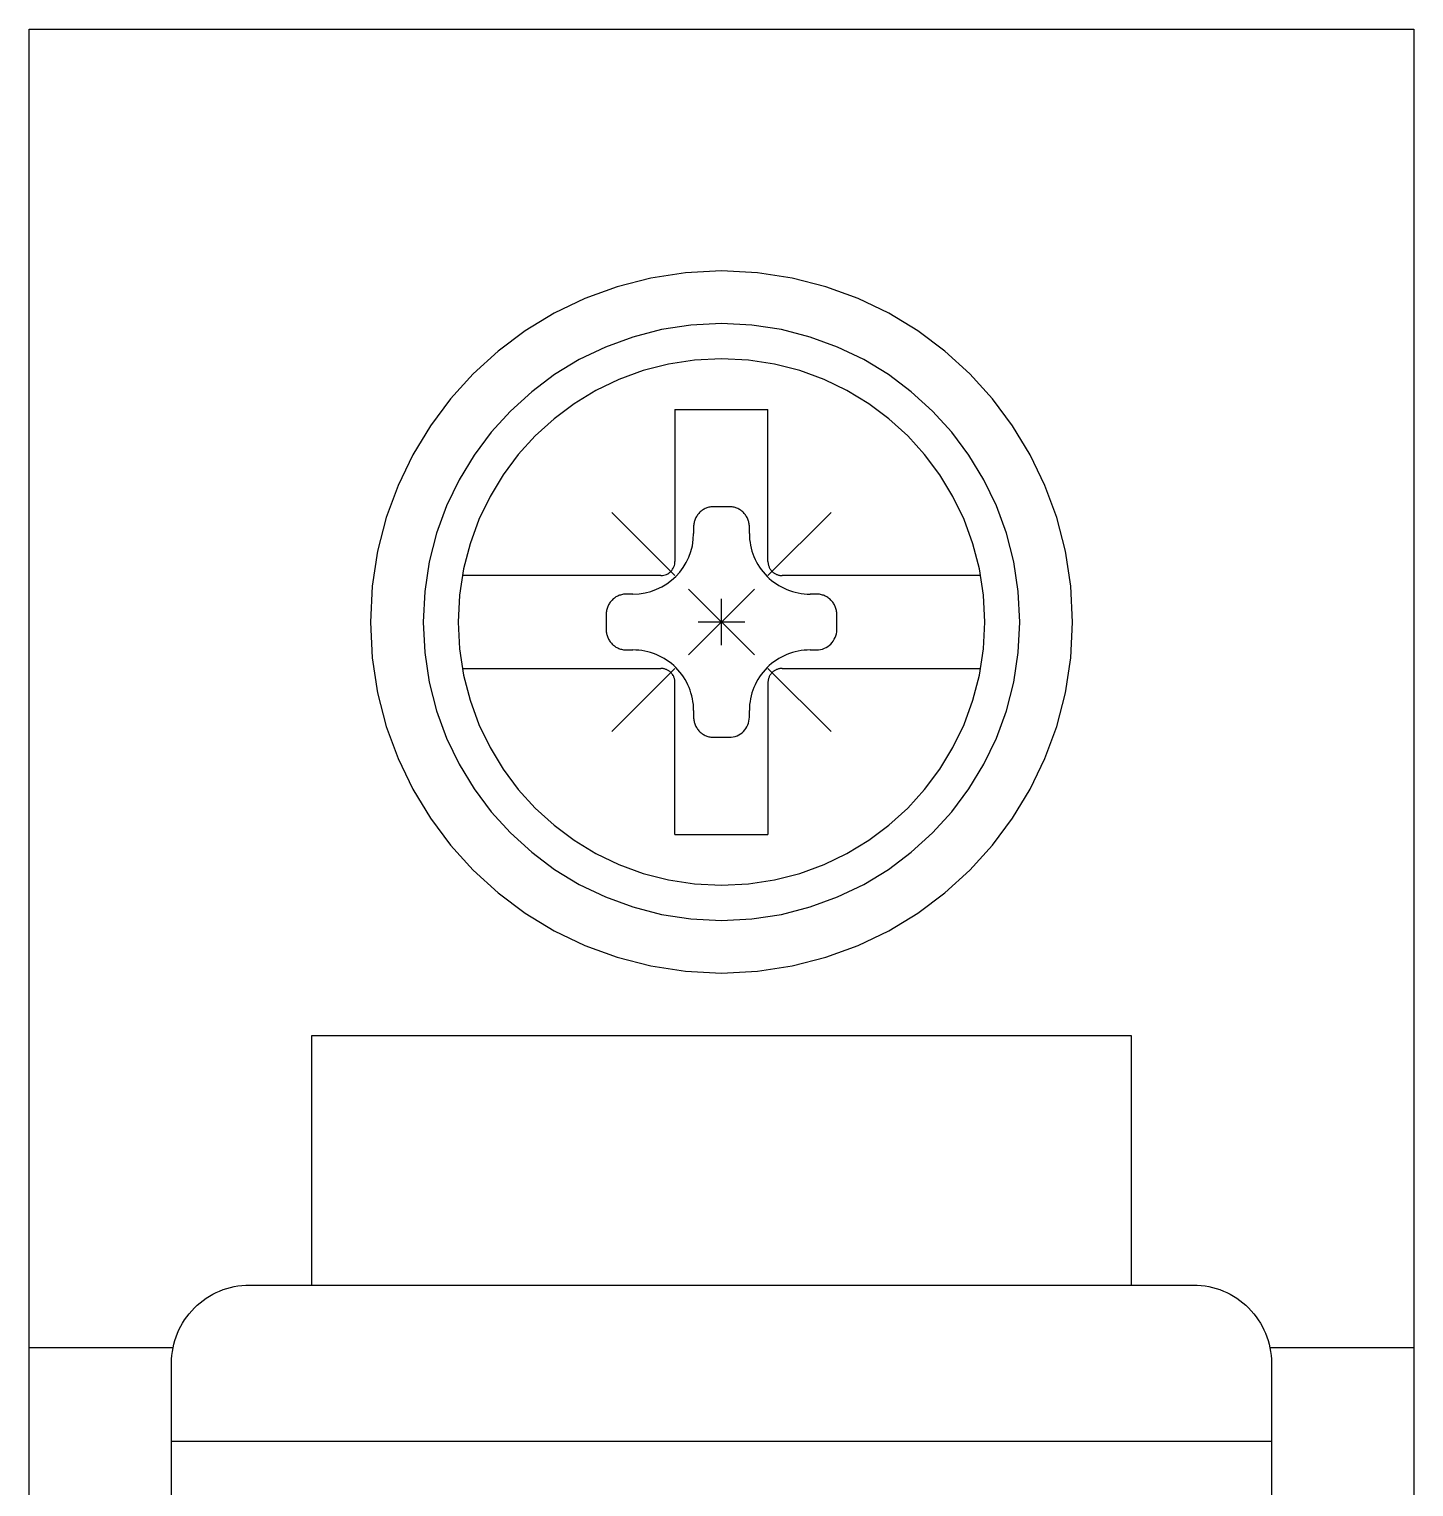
# Model space of a CAD drawing. Header units: millimetres. Extents: x 28713 to 59118, y -54378 to -19615.
# Drawn here: x 38125.63 to 38143.61, y -25249.3 to -25230.38 of the extents above; entities that cross this region are included whole.
import ezdxf

# ---------------------------------------------------------------- set-up
doc = ezdxf.new("R2010")
doc.units = ezdxf.units.MM
doc.header["$LTSCALE"] = 3

msp = doc.modelspace()

# ---------------------------------------------------------------- linework, layer by layer
for p, q in [((38125.635, -25309.862), (38125.635, -25230.381)), ((38125.635, -25230.381), (38143.607, -25230.381)), ((38143.607, -25230.381), (38143.607, -25309.862)), ((38133.702, -25233.612), (38133.265, -25233.724)), ((38134.155, -25233.543), (38133.702, -25233.612)), ((38134.621, -25233.519), (38134.155, -25233.543)), ((38135.086, -25233.543), (38134.621, -25233.519)), ((38134.621, -25233.519), (38134.621, -25233.519)), ((38135.539, -25233.612), (38135.086, -25233.543)), ((38135.975, -25233.724), (38135.539, -25233.612)), ((38133.265, -25233.724), (38132.847, -25233.877)), ((38136.394, -25233.877), (38135.975, -25233.724)), ((38132.847, -25233.877), (38132.449, -25234.069)), ((38136.792, -25234.069), (38136.394, -25233.877)), ((38132.449, -25234.069), (38132.073, -25234.297)), ((38134.621, -25234.203), (38134.224, -25234.223)), ((38135.016, -25234.223), (38134.621, -25234.203)), ((38134.621, -25234.203), (38134.621, -25234.203)), ((38137.168, -25234.297), (38136.792, -25234.069)), ((38132.073, -25234.297), (38131.722, -25234.56)), ((38133.469, -25234.377), (38133.113, -25234.507)), ((38133.84, -25234.281), (38133.469, -25234.377)), ((38134.224, -25234.223), (38133.84, -25234.281)), ((38135.401, -25234.281), (38135.016, -25234.223)), ((38135.772, -25234.377), (38135.401, -25234.281)), ((38136.128, -25234.507), (38135.772, -25234.377)), ((38137.519, -25234.56), (38137.168, -25234.297)), ((38131.722, -25234.56), (38131.399, -25234.854)), ((38133.113, -25234.507), (38132.774, -25234.67)), ((38136.466, -25234.67), (38136.128, -25234.507)), ((38137.842, -25234.854), (38137.519, -25234.56)), ((38132.774, -25234.67), (38132.455, -25234.864)), ((38133.932, -25234.728), (38133.604, -25234.812)), ((38134.271, -25234.676), (38133.932, -25234.728)), ((38134.621, -25234.658), (38134.271, -25234.676)), ((38134.97, -25234.676), (38134.621, -25234.658)), ((38134.621, -25234.658), (38134.621, -25234.658)), ((38135.309, -25234.728), (38134.97, -25234.676)), ((38135.637, -25234.812), (38135.309, -25234.728)), ((38136.786, -25234.864), (38136.466, -25234.67)), ((38131.399, -25234.854), (38131.105, -25235.177)), ((38132.455, -25234.864), (38132.157, -25235.087)), ((38133.29, -25234.927), (38132.991, -25235.071)), ((38133.604, -25234.812), (38133.29, -25234.927)), ((38135.951, -25234.927), (38135.637, -25234.812)), ((38136.249, -25235.071), (38135.951, -25234.927)), ((38137.084, -25235.087), (38136.786, -25234.864)), ((38138.136, -25235.177), (38137.842, -25234.854)), ((38132.157, -25235.087), (38131.882, -25235.337)), ((38132.991, -25235.071), (38132.71, -25235.242)), ((38136.531, -25235.242), (38136.249, -25235.071)), ((38137.359, -25235.337), (38137.084, -25235.087)), ((38131.105, -25235.177), (38130.842, -25235.528)), ((38131.882, -25235.337), (38131.632, -25235.612)), ((38132.71, -25235.242), (38132.447, -25235.439)), ((38134.017, -25235.318), (38134.017, -25237.29)), ((38134.017, -25235.318), (38135.224, -25235.318)), ((38135.224, -25237.29), (38135.224, -25235.318)), ((38136.794, -25235.439), (38136.531, -25235.242)), ((38137.609, -25235.612), (38137.359, -25235.337)), ((38138.399, -25235.528), (38138.136, -25235.177)), ((38130.842, -25235.528), (38130.614, -25235.904)), ((38132.447, -25235.439), (38132.204, -25235.659)), ((38137.037, -25235.659), (38136.794, -25235.439)), ((38138.627, -25235.904), (38138.399, -25235.528)), ((38131.632, -25235.612), (38131.409, -25235.91)), ((38132.204, -25235.659), (38131.983, -25235.902)), ((38137.257, -25235.902), (38137.037, -25235.659)), ((38137.832, -25235.91), (38137.609, -25235.612)), ((38130.614, -25235.904), (38130.422, -25236.302)), ((38131.409, -25235.91), (38131.215, -25236.229)), ((38131.983, -25235.902), (38131.787, -25236.165)), ((38137.454, -25236.165), (38137.257, -25235.902)), ((38138.026, -25236.229), (38137.832, -25235.91)), ((38138.819, -25236.302), (38138.627, -25235.904)), ((38131.215, -25236.229), (38131.052, -25236.568)), ((38131.787, -25236.165), (38131.616, -25236.447)), ((38137.625, -25236.447), (38137.454, -25236.165)), ((38138.189, -25236.568), (38138.026, -25236.229)), ((38130.422, -25236.302), (38130.269, -25236.72)), ((38131.616, -25236.447), (38131.472, -25236.745)), ((38137.769, -25236.745), (38137.625, -25236.447)), ((38138.972, -25236.721), (38138.819, -25236.302)), ((38131.052, -25236.568), (38130.922, -25236.924)), ((38133.198, -25236.653), (38134.017, -25237.472)), ((38134.326, -25236.665), (38134.318, -25236.675)), ((38134.335, -25236.656), (38134.326, -25236.665)), ((38134.345, -25236.647), (38134.335, -25236.656)), ((38134.335, -25236.656), (38134.335, -25236.656)), ((38134.355, -25236.638), (38134.345, -25236.647)), ((38134.365, -25236.63), (38134.355, -25236.638)), ((38134.375, -25236.623), (38134.365, -25236.63)), ((38134.386, -25236.616), (38134.375, -25236.623)), ((38134.397, -25236.61), (38134.386, -25236.616)), ((38134.409, -25236.604), (38134.397, -25236.61)), ((38134.421, -25236.599), (38134.409, -25236.604)), ((38134.432, -25236.594), (38134.421, -25236.599)), ((38134.445, -25236.59), (38134.432, -25236.594)), ((38134.457, -25236.587), (38134.445, -25236.59)), ((38134.47, -25236.584), (38134.457, -25236.587)), ((38134.482, -25236.582), (38134.47, -25236.584)), ((38134.495, -25236.58), (38134.482, -25236.582)), ((38134.508, -25236.579), (38134.495, -25236.58)), ((38134.521, -25236.579), (38134.508, -25236.579)), ((38134.72, -25236.579), (38134.521, -25236.579)), ((38134.521, -25236.579), (38134.521, -25236.579)), ((38134.733, -25236.579), (38134.72, -25236.579)), ((38134.746, -25236.58), (38134.733, -25236.579)), ((38134.759, -25236.582), (38134.746, -25236.58)), ((38134.772, -25236.584), (38134.759, -25236.582)), ((38134.784, -25236.587), (38134.772, -25236.584)), ((38134.796, -25236.59), (38134.784, -25236.587)), ((38134.808, -25236.594), (38134.796, -25236.59)), ((38134.821, -25236.599), (38134.808, -25236.594)), ((38134.832, -25236.604), (38134.821, -25236.599)), ((38134.844, -25236.61), (38134.832, -25236.604)), ((38134.855, -25236.616), (38134.844, -25236.61)), ((38134.866, -25236.623), (38134.855, -25236.616)), ((38134.876, -25236.63), (38134.866, -25236.623)), ((38134.886, -25236.638), (38134.876, -25236.63)), ((38134.896, -25236.647), (38134.886, -25236.638)), ((38134.906, -25236.656), (38134.896, -25236.647)), ((38134.915, -25236.665), (38134.906, -25236.656)), ((38134.906, -25236.656), (38134.906, -25236.656)), ((38134.923, -25236.675), (38134.915, -25236.665)), ((38135.224, -25237.472), (38136.043, -25236.653)), ((38138.319, -25236.924), (38138.189, -25236.568)), ((38130.269, -25236.72), (38130.157, -25237.157)), ((38131.472, -25236.745), (38131.357, -25237.059)), ((38134.26, -25236.816), (38134.259, -25236.828)), ((38134.259, -25236.828), (38134.259, -25236.842)), ((38134.259, -25236.842), (38134.259, -25236.926)), ((38134.261, -25236.803), (38134.26, -25236.816)), ((38134.264, -25236.79), (38134.261, -25236.803)), ((38134.266, -25236.777), (38134.264, -25236.79)), ((38134.27, -25236.765), (38134.266, -25236.777)), ((38134.274, -25236.753), (38134.27, -25236.765)), ((38134.278, -25236.741), (38134.274, -25236.753)), ((38134.284, -25236.729), (38134.278, -25236.741)), ((38134.289, -25236.718), (38134.284, -25236.729)), ((38134.296, -25236.707), (38134.289, -25236.718)), ((38134.303, -25236.696), (38134.296, -25236.707)), ((38134.31, -25236.685), (38134.303, -25236.696)), ((38134.318, -25236.675), (38134.31, -25236.685)), ((38134.931, -25236.685), (38134.923, -25236.675)), ((38134.938, -25236.696), (38134.931, -25236.685)), ((38134.945, -25236.707), (38134.938, -25236.696)), ((38134.952, -25236.718), (38134.945, -25236.707)), ((38134.957, -25236.729), (38134.952, -25236.718)), ((38134.963, -25236.741), (38134.957, -25236.729)), ((38134.967, -25236.753), (38134.963, -25236.741)), ((38134.971, -25236.765), (38134.967, -25236.753)), ((38134.974, -25236.777), (38134.971, -25236.765)), ((38134.977, -25236.79), (38134.974, -25236.777)), ((38134.98, -25236.803), (38134.977, -25236.79)), ((38134.981, -25236.816), (38134.98, -25236.803)), ((38134.982, -25236.828), (38134.981, -25236.816)), ((38134.983, -25236.842), (38134.982, -25236.828)), ((38134.983, -25236.926), (38134.983, -25236.842)), ((38134.983, -25236.842), (38134.983, -25236.842)), ((38137.884, -25237.059), (38137.769, -25236.745)), ((38139.084, -25237.157), (38138.972, -25236.721)), ((38130.922, -25236.924), (38130.826, -25237.295)), ((38134.242, -25237.085), (38134.254, -25237.006)), ((38134.254, -25237.006), (38134.259, -25236.926)), ((38134.983, -25236.926), (38134.983, -25236.926)), ((38134.983, -25236.926), (38134.984, -25236.965)), ((38134.984, -25236.965), (38134.986, -25237.004)), ((38134.986, -25237.004), (38134.991, -25237.042)), ((38134.991, -25237.042), (38134.998, -25237.08)), ((38138.415, -25237.295), (38138.319, -25236.924)), ((38130.157, -25237.157), (38130.088, -25237.61)), ((38131.357, -25237.059), (38131.273, -25237.387)), ((38134.163, -25237.301), (38134.197, -25237.233)), ((38134.197, -25237.233), (38134.223, -25237.16)), ((38134.223, -25237.16), (38134.242, -25237.085)), ((38134.998, -25237.08), (38135.006, -25237.118)), ((38135.006, -25237.118), (38135.016, -25237.155)), ((38135.016, -25237.155), (38135.028, -25237.191)), ((38135.028, -25237.191), (38135.042, -25237.227)), ((38135.042, -25237.227), (38135.058, -25237.262)), ((38137.968, -25237.387), (38137.884, -25237.059)), ((38139.153, -25237.61), (38139.084, -25237.157)), ((38130.826, -25237.295), (38130.768, -25237.68)), ((38131.273, -25237.387), (38131.221, -25237.726)), ((38133.937, -25237.441), (38133.951, -25237.43)), ((38133.951, -25237.43), (38133.964, -25237.419)), ((38133.964, -25237.419), (38133.975, -25237.405)), ((38133.975, -25237.405), (38133.986, -25237.391)), ((38133.986, -25237.391), (38133.995, -25237.376)), ((38133.995, -25237.376), (38134.003, -25237.361)), ((38134.003, -25237.361), (38134.009, -25237.344)), ((38134.009, -25237.344), (38134.013, -25237.326)), ((38134.013, -25237.326), (38134.016, -25237.308)), ((38134.016, -25237.308), (38134.017, -25237.29)), ((38134.028, -25237.483), (38134.079, -25237.427)), ((38134.079, -25237.427), (38134.124, -25237.366)), ((38134.124, -25237.366), (38134.163, -25237.301)), ((38135.058, -25237.262), (38135.075, -25237.297)), ((38135.075, -25237.297), (38135.094, -25237.33)), ((38135.094, -25237.33), (38135.115, -25237.363)), ((38135.115, -25237.363), (38135.137, -25237.394)), ((38135.137, -25237.394), (38135.161, -25237.425)), ((38135.161, -25237.425), (38135.186, -25237.454)), ((38135.224, -25237.29), (38135.224, -25237.29)), ((38135.224, -25237.29), (38135.224, -25237.299)), ((38135.224, -25237.299), (38135.225, -25237.308)), ((38135.225, -25237.308), (38135.226, -25237.316)), ((38135.226, -25237.316), (38135.227, -25237.325)), ((38135.227, -25237.325), (38135.229, -25237.334)), ((38135.229, -25237.334), (38135.232, -25237.343)), ((38135.232, -25237.343), (38135.234, -25237.351)), ((38135.234, -25237.351), (38135.238, -25237.359)), ((38135.238, -25237.359), (38135.241, -25237.367)), ((38135.241, -25237.367), (38135.245, -25237.375)), ((38135.245, -25237.375), (38135.249, -25237.383)), ((38135.249, -25237.383), (38135.254, -25237.391)), ((38135.254, -25237.391), (38135.259, -25237.398)), ((38135.259, -25237.398), (38135.265, -25237.405)), ((38135.265, -25237.405), (38135.271, -25237.412)), ((38135.271, -25237.412), (38135.277, -25237.419)), ((38135.277, -25237.419), (38135.277, -25237.419)), ((38135.277, -25237.419), (38135.284, -25237.425)), ((38135.284, -25237.425), (38135.29, -25237.431)), ((38135.29, -25237.431), (38135.298, -25237.436)), ((38138.02, -25237.726), (38137.968, -25237.387)), ((38138.473, -25237.68), (38138.415, -25237.295)), ((38130.088, -25237.61), (38130.064, -25238.076)), ((38133.835, -25237.472), (38131.257, -25237.472)), ((38133.778, -25237.651), (38133.846, -25237.618)), ((38133.835, -25237.472), (38133.853, -25237.471)), ((38133.835, -25237.472), (38133.835, -25237.472)), ((38133.846, -25237.618), (38133.911, -25237.579)), ((38133.853, -25237.471), (38133.871, -25237.468)), ((38133.871, -25237.468), (38133.889, -25237.464)), ((38133.889, -25237.464), (38133.906, -25237.458)), ((38133.906, -25237.458), (38133.922, -25237.45)), ((38133.911, -25237.579), (38133.972, -25237.533)), ((38133.922, -25237.45), (38133.937, -25237.441)), ((38133.972, -25237.533), (38134.028, -25237.483)), ((38135.186, -25237.454), (38135.213, -25237.483)), ((38135.213, -25237.483), (38135.213, -25237.483)), ((38135.213, -25237.483), (38135.241, -25237.51)), ((38135.241, -25237.51), (38135.271, -25237.535)), ((38135.271, -25237.535), (38135.301, -25237.559)), ((38135.298, -25237.436), (38135.305, -25237.441)), ((38135.301, -25237.559), (38135.333, -25237.581)), ((38135.305, -25237.441), (38135.312, -25237.446)), ((38135.312, -25237.446), (38135.32, -25237.45)), ((38135.32, -25237.45), (38135.328, -25237.454)), ((38135.328, -25237.454), (38135.336, -25237.458)), ((38135.333, -25237.581), (38135.366, -25237.602)), ((38135.336, -25237.458), (38135.345, -25237.461)), ((38135.345, -25237.461), (38135.353, -25237.464)), ((38135.353, -25237.464), (38135.362, -25237.466)), ((38135.362, -25237.466), (38135.37, -25237.468)), ((38135.366, -25237.602), (38135.399, -25237.621)), ((38135.37, -25237.468), (38135.379, -25237.47)), ((38135.379, -25237.47), (38135.388, -25237.471)), ((38135.388, -25237.471), (38135.397, -25237.472)), ((38135.397, -25237.472), (38135.406, -25237.472)), ((38135.399, -25237.621), (38135.433, -25237.638)), ((38137.984, -25237.472), (38135.406, -25237.472)), ((38139.177, -25238.076), (38139.153, -25237.61)), ((38130.768, -25237.68), (38130.748, -25238.076)), ((38131.221, -25237.726), (38131.203, -25238.076)), ((38133.183, -25237.809), (38133.175, -25237.82)), ((38133.192, -25237.8), (38133.183, -25237.809)), ((38133.201, -25237.79), (38133.192, -25237.8)), ((38133.21, -25237.781), (38133.201, -25237.79)), ((38133.201, -25237.79), (38133.201, -25237.79)), ((38133.22, -25237.773), (38133.21, -25237.781)), ((38133.23, -25237.765), (38133.22, -25237.773)), ((38133.241, -25237.757), (38133.23, -25237.765)), ((38133.251, -25237.75), (38133.241, -25237.757)), ((38133.263, -25237.744), (38133.251, -25237.75)), ((38133.274, -25237.738), (38133.263, -25237.744)), ((38133.286, -25237.733), (38133.274, -25237.738)), ((38133.298, -25237.729), (38133.286, -25237.733)), ((38133.31, -25237.725), (38133.298, -25237.729)), ((38133.322, -25237.721), (38133.31, -25237.725)), ((38133.335, -25237.718), (38133.322, -25237.721)), ((38133.348, -25237.716), (38133.335, -25237.718)), ((38133.36, -25237.715), (38133.348, -25237.716)), ((38133.373, -25237.714), (38133.36, -25237.715)), ((38133.386, -25237.713), (38133.373, -25237.714)), ((38133.471, -25237.713), (38133.386, -25237.713)), ((38133.386, -25237.713), (38133.386, -25237.713)), ((38133.471, -25237.713), (38133.552, -25237.709)), ((38133.471, -25237.713), (38133.471, -25237.713)), ((38133.552, -25237.709), (38133.63, -25237.697)), ((38133.63, -25237.697), (38133.705, -25237.678)), ((38133.705, -25237.678), (38133.778, -25237.651)), ((38134.194, -25237.649), (38135.047, -25238.502)), ((38134.194, -25238.502), (38135.047, -25237.649)), ((38134.621, -25238.377), (38134.621, -25237.774)), ((38135.433, -25237.638), (38135.469, -25237.653)), ((38135.469, -25237.653), (38135.504, -25237.667)), ((38135.504, -25237.667), (38135.541, -25237.679)), ((38135.541, -25237.679), (38135.578, -25237.689)), ((38135.578, -25237.689), (38135.616, -25237.698)), ((38135.616, -25237.698), (38135.653, -25237.705)), ((38135.653, -25237.705), (38135.692, -25237.71)), ((38135.692, -25237.71), (38135.731, -25237.712)), ((38135.731, -25237.712), (38135.77, -25237.713)), ((38135.855, -25237.713), (38135.77, -25237.713)), ((38135.868, -25237.714), (38135.855, -25237.713)), ((38135.881, -25237.715), (38135.868, -25237.714)), ((38135.893, -25237.716), (38135.881, -25237.715)), ((38135.906, -25237.718), (38135.893, -25237.716)), ((38135.918, -25237.721), (38135.906, -25237.718)), ((38135.931, -25237.725), (38135.918, -25237.721)), ((38135.943, -25237.729), (38135.931, -25237.725)), ((38135.955, -25237.733), (38135.943, -25237.729)), ((38135.967, -25237.738), (38135.955, -25237.733)), ((38135.978, -25237.744), (38135.967, -25237.738)), ((38135.989, -25237.75), (38135.978, -25237.744)), ((38136, -25237.757), (38135.989, -25237.75)), ((38136.011, -25237.765), (38136, -25237.757)), ((38136.021, -25237.773), (38136.011, -25237.765)), ((38136.031, -25237.781), (38136.021, -25237.773)), ((38136.04, -25237.79), (38136.031, -25237.781)), ((38136.049, -25237.8), (38136.04, -25237.79)), ((38136.04, -25237.79), (38136.04, -25237.79)), ((38136.058, -25237.809), (38136.049, -25237.8)), ((38136.065, -25237.82), (38136.058, -25237.809)), ((38138.038, -25238.076), (38138.02, -25237.726)), ((38138.493, -25238.076), (38138.473, -25237.68)), ((38133.125, -25237.95), (38133.124, -25237.963)), ((38133.124, -25237.963), (38133.124, -25237.976)), ((38133.124, -25237.976), (38133.124, -25238.175)), ((38133.127, -25237.937), (38133.125, -25237.95)), ((38133.129, -25237.924), (38133.127, -25237.937)), ((38133.132, -25237.912), (38133.129, -25237.924)), ((38133.135, -25237.899), (38133.132, -25237.912)), ((38133.139, -25237.887), (38133.135, -25237.899)), ((38133.144, -25237.875), (38133.139, -25237.887)), ((38133.149, -25237.864), (38133.144, -25237.875)), ((38133.155, -25237.852), (38133.149, -25237.864)), ((38133.161, -25237.841), (38133.155, -25237.852)), ((38133.168, -25237.83), (38133.161, -25237.841)), ((38133.175, -25237.82), (38133.168, -25237.83)), ((38136.073, -25237.83), (38136.065, -25237.82)), ((38136.08, -25237.841), (38136.073, -25237.83)), ((38136.086, -25237.852), (38136.08, -25237.841)), ((38136.092, -25237.864), (38136.086, -25237.852)), ((38136.097, -25237.875), (38136.092, -25237.864)), ((38136.102, -25237.887), (38136.097, -25237.875)), ((38136.106, -25237.899), (38136.102, -25237.887)), ((38136.109, -25237.912), (38136.106, -25237.899)), ((38136.112, -25237.924), (38136.109, -25237.912)), ((38136.114, -25237.937), (38136.112, -25237.924)), ((38136.116, -25237.95), (38136.114, -25237.937)), ((38136.117, -25237.963), (38136.116, -25237.95)), ((38136.117, -25237.976), (38136.117, -25237.963)), ((38136.117, -25238.175), (38136.117, -25237.976)), ((38136.117, -25237.976), (38136.117, -25237.976)), ((38130.064, -25238.076), (38130.064, -25238.076)), ((38130.064, -25238.076), (38130.088, -25238.541)), ((38130.748, -25238.076), (38130.748, -25238.076)), ((38130.748, -25238.076), (38130.768, -25238.471)), ((38131.203, -25238.076), (38131.203, -25238.076)), ((38131.203, -25238.076), (38131.221, -25238.425)), ((38133.124, -25238.175), (38133.124, -25238.175)), ((38133.124, -25238.175), (38133.124, -25238.188)), ((38133.124, -25238.188), (38133.125, -25238.201)), ((38134.922, -25238.076), (38134.319, -25238.076)), ((38136.116, -25238.202), (38136.117, -25238.175)), ((38138.02, -25238.425), (38138.038, -25238.076)), ((38138.038, -25238.076), (38138.038, -25238.076)), ((38138.473, -25238.471), (38138.493, -25238.076)), ((38138.493, -25238.076), (38138.493, -25238.076)), ((38139.153, -25238.541), (38139.177, -25238.076)), ((38139.177, -25238.076), (38139.177, -25238.076)), ((38133.125, -25238.201), (38133.127, -25238.214)), ((38133.127, -25238.214), (38133.129, -25238.227)), ((38133.129, -25238.227), (38133.132, -25238.239)), ((38133.132, -25238.239), (38133.135, -25238.251)), ((38133.135, -25238.251), (38133.139, -25238.264)), ((38133.139, -25238.264), (38133.144, -25238.276)), ((38133.144, -25238.276), (38133.149, -25238.287)), ((38133.149, -25238.287), (38133.155, -25238.299)), ((38133.155, -25238.299), (38133.161, -25238.31)), ((38133.161, -25238.31), (38133.168, -25238.321)), ((38133.168, -25238.321), (38133.175, -25238.331)), ((38133.175, -25238.331), (38133.183, -25238.342)), ((38133.183, -25238.342), (38133.192, -25238.351)), ((38133.192, -25238.351), (38133.201, -25238.361)), ((38133.201, -25238.361), (38133.201, -25238.361)), ((38133.201, -25238.361), (38133.21, -25238.37)), ((38133.21, -25238.37), (38133.22, -25238.378)), ((38136.001, -25238.393), (38136.021, -25238.378)), ((38136.021, -25238.378), (38136.04, -25238.361)), ((38136.04, -25238.361), (38136.057, -25238.342)), ((38136.057, -25238.342), (38136.072, -25238.322)), ((38136.072, -25238.322), (38136.085, -25238.3)), ((38136.085, -25238.3), (38136.096, -25238.277)), ((38136.096, -25238.277), (38136.105, -25238.253)), ((38136.105, -25238.253), (38136.112, -25238.228)), ((38136.112, -25238.228), (38136.116, -25238.202)), ((38130.088, -25238.541), (38130.157, -25238.994)), ((38130.768, -25238.471), (38130.826, -25238.856)), ((38131.221, -25238.425), (38131.273, -25238.764)), ((38133.22, -25238.378), (38133.23, -25238.386)), ((38133.23, -25238.386), (38133.241, -25238.394)), ((38133.241, -25238.394), (38133.251, -25238.4)), ((38133.251, -25238.4), (38133.263, -25238.407)), ((38133.263, -25238.407), (38133.274, -25238.412)), ((38133.274, -25238.412), (38133.286, -25238.418)), ((38133.286, -25238.418), (38133.298, -25238.422)), ((38133.298, -25238.422), (38133.31, -25238.426)), ((38133.31, -25238.426), (38133.322, -25238.43)), ((38133.322, -25238.43), (38133.335, -25238.433)), ((38133.335, -25238.433), (38133.348, -25238.435)), ((38133.348, -25238.435), (38133.36, -25238.436)), ((38133.36, -25238.436), (38133.373, -25238.437)), ((38133.373, -25238.437), (38133.386, -25238.438)), ((38133.386, -25238.438), (38133.471, -25238.438)), ((38133.51, -25238.439), (38133.471, -25238.438)), ((38133.549, -25238.441), (38133.51, -25238.439)), ((38133.587, -25238.446), (38133.549, -25238.441)), ((38133.625, -25238.453), (38133.587, -25238.446)), ((38133.663, -25238.461), (38133.625, -25238.453)), ((38133.7, -25238.472), (38133.663, -25238.461)), ((38133.736, -25238.484), (38133.7, -25238.472)), ((38133.772, -25238.498), (38133.736, -25238.484)), ((38133.807, -25238.513), (38133.772, -25238.498)), ((38133.842, -25238.53), (38133.807, -25238.513)), ((38133.875, -25238.549), (38133.842, -25238.53)), ((38133.908, -25238.57), (38133.875, -25238.549)), ((38135.366, -25238.549), (38135.333, -25238.57)), ((38135.399, -25238.53), (38135.366, -25238.549)), ((38135.433, -25238.513), (38135.399, -25238.53)), ((38135.469, -25238.498), (38135.433, -25238.513)), ((38135.504, -25238.484), (38135.469, -25238.498)), ((38135.541, -25238.472), (38135.504, -25238.484)), ((38135.578, -25238.461), (38135.541, -25238.472)), ((38135.616, -25238.453), (38135.578, -25238.461)), ((38135.653, -25238.446), (38135.616, -25238.453)), ((38135.692, -25238.441), (38135.653, -25238.446)), ((38135.731, -25238.439), (38135.692, -25238.441)), ((38135.77, -25238.438), (38135.731, -25238.439)), ((38135.77, -25238.438), (38135.855, -25238.438)), ((38135.77, -25238.438), (38135.77, -25238.438)), ((38135.855, -25238.438), (38135.881, -25238.436)), ((38135.855, -25238.438), (38135.855, -25238.438)), ((38135.881, -25238.436), (38135.907, -25238.432)), ((38135.907, -25238.432), (38135.933, -25238.426)), ((38135.933, -25238.426), (38135.957, -25238.417)), ((38135.957, -25238.417), (38135.98, -25238.406)), ((38135.98, -25238.406), (38136.001, -25238.393)), ((38137.968, -25238.764), (38138.02, -25238.425)), ((38138.415, -25238.856), (38138.473, -25238.471)), ((38139.084, -25238.994), (38139.153, -25238.541)), ((38131.257, -25238.679), (38133.835, -25238.679)), ((38133.198, -25239.498), (38134.017, -25238.679)), ((38133.844, -25238.679), (38133.835, -25238.679)), ((38133.853, -25238.68), (38133.844, -25238.679)), ((38133.862, -25238.681), (38133.853, -25238.68)), ((38133.871, -25238.683), (38133.862, -25238.681)), ((38133.879, -25238.685), (38133.871, -25238.683)), ((38133.888, -25238.687), (38133.879, -25238.685)), ((38133.896, -25238.69), (38133.888, -25238.687)), ((38133.905, -25238.693), (38133.896, -25238.69)), ((38133.913, -25238.696), (38133.905, -25238.693)), ((38133.94, -25238.592), (38133.908, -25238.57)), ((38133.921, -25238.701), (38133.913, -25238.696)), ((38133.928, -25238.705), (38133.921, -25238.701)), ((38133.936, -25238.71), (38133.928, -25238.705)), ((38133.943, -25238.715), (38133.936, -25238.71)), ((38133.97, -25238.616), (38133.94, -25238.592)), ((38133.95, -25238.72), (38133.943, -25238.715)), ((38133.957, -25238.726), (38133.95, -25238.72)), ((38133.964, -25238.733), (38133.957, -25238.726)), ((38133.97, -25238.739), (38133.964, -25238.733)), ((38133.964, -25238.733), (38133.964, -25238.733)), ((38134, -25238.641), (38133.97, -25238.616)), ((38133.976, -25238.746), (38133.97, -25238.739)), ((38133.981, -25238.753), (38133.976, -25238.746)), ((38133.987, -25238.76), (38133.981, -25238.753)), ((38134.028, -25238.668), (38134, -25238.641)), ((38134.055, -25238.697), (38134.028, -25238.668)), ((38134.028, -25238.668), (38134.028, -25238.668)), ((38134.08, -25238.726), (38134.055, -25238.697)), ((38134.104, -25238.757), (38134.08, -25238.726)), ((38135.161, -25238.726), (38135.137, -25238.757)), ((38135.186, -25238.697), (38135.161, -25238.726)), ((38135.213, -25238.668), (38135.186, -25238.697)), ((38135.241, -25238.641), (38135.213, -25238.668)), ((38135.213, -25238.668), (38135.213, -25238.668)), ((38135.224, -25238.679), (38136.043, -25239.498)), ((38135.271, -25238.616), (38135.241, -25238.641)), ((38135.259, -25238.753), (38135.254, -25238.76)), ((38135.265, -25238.746), (38135.259, -25238.753)), ((38135.271, -25238.739), (38135.265, -25238.746)), ((38135.301, -25238.592), (38135.271, -25238.616)), ((38135.277, -25238.733), (38135.271, -25238.739)), ((38135.284, -25238.726), (38135.277, -25238.733)), ((38135.277, -25238.733), (38135.277, -25238.733)), ((38135.29, -25238.72), (38135.284, -25238.726)), ((38135.298, -25238.715), (38135.29, -25238.72)), ((38135.305, -25238.71), (38135.298, -25238.715)), ((38135.333, -25238.57), (38135.301, -25238.592)), ((38135.312, -25238.705), (38135.305, -25238.71)), ((38135.32, -25238.701), (38135.312, -25238.705)), ((38135.328, -25238.696), (38135.32, -25238.701)), ((38135.336, -25238.693), (38135.328, -25238.696)), ((38135.345, -25238.69), (38135.336, -25238.693)), ((38135.353, -25238.687), (38135.345, -25238.69)), ((38135.362, -25238.685), (38135.353, -25238.687)), ((38135.37, -25238.683), (38135.362, -25238.685)), ((38135.379, -25238.681), (38135.37, -25238.683)), ((38135.388, -25238.68), (38135.379, -25238.681)), ((38135.397, -25238.679), (38135.388, -25238.68)), ((38135.406, -25238.679), (38135.397, -25238.679)), ((38135.406, -25238.679), (38135.406, -25238.679)), ((38135.406, -25238.679), (38137.984, -25238.679)), ((38130.826, -25238.856), (38130.922, -25239.227)), ((38131.273, -25238.764), (38131.357, -25239.092)), ((38133.991, -25238.768), (38133.987, -25238.76)), ((38133.996, -25238.775), (38133.991, -25238.768)), ((38134, -25238.783), (38133.996, -25238.775)), ((38134.003, -25238.792), (38134, -25238.783)), ((38134.006, -25238.8), (38134.003, -25238.792)), ((38134.009, -25238.808), (38134.006, -25238.8)), ((38134.012, -25238.817), (38134.009, -25238.808)), ((38134.014, -25238.826), (38134.012, -25238.817)), ((38134.015, -25238.834), (38134.014, -25238.826)), ((38134.016, -25238.843), (38134.015, -25238.834)), ((38134.017, -25238.852), (38134.016, -25238.843)), ((38134.017, -25238.861), (38134.017, -25238.852)), ((38134.017, -25238.861), (38134.017, -25238.861)), ((38134.017, -25240.833), (38134.017, -25238.861)), ((38134.126, -25238.788), (38134.104, -25238.757)), ((38134.147, -25238.821), (38134.126, -25238.788)), ((38134.166, -25238.854), (38134.147, -25238.821)), ((38134.183, -25238.889), (38134.166, -25238.854)), ((38134.199, -25238.924), (38134.183, -25238.889)), ((38134.212, -25238.959), (38134.199, -25238.924)), ((38135.042, -25238.924), (38135.028, -25238.959)), ((38135.058, -25238.889), (38135.042, -25238.924)), ((38135.075, -25238.854), (38135.058, -25238.889)), ((38135.094, -25238.821), (38135.075, -25238.854)), ((38135.115, -25238.788), (38135.094, -25238.821)), ((38135.137, -25238.757), (38135.115, -25238.788)), ((38135.225, -25238.843), (38135.224, -25238.852)), ((38135.224, -25238.852), (38135.224, -25238.861)), ((38135.224, -25238.861), (38135.224, -25240.833)), ((38135.226, -25238.834), (38135.225, -25238.843)), ((38135.227, -25238.826), (38135.226, -25238.834)), ((38135.229, -25238.817), (38135.227, -25238.826)), ((38135.232, -25238.808), (38135.229, -25238.817)), ((38135.234, -25238.8), (38135.232, -25238.808)), ((38135.238, -25238.792), (38135.234, -25238.8)), ((38135.241, -25238.783), (38135.238, -25238.792)), ((38135.245, -25238.775), (38135.241, -25238.783)), ((38135.249, -25238.768), (38135.245, -25238.775)), ((38135.254, -25238.76), (38135.249, -25238.768)), ((38137.884, -25239.092), (38137.968, -25238.764)), ((38138.319, -25239.227), (38138.415, -25238.856)), ((38130.157, -25238.994), (38130.269, -25239.43)), ((38131.357, -25239.092), (38131.472, -25239.406)), ((38134.224, -25238.996), (38134.212, -25238.959)), ((38134.235, -25239.033), (38134.224, -25238.996)), ((38134.243, -25239.071), (38134.235, -25239.033)), ((38134.25, -25239.109), (38134.243, -25239.071)), ((38134.255, -25239.147), (38134.25, -25239.109)), ((38134.991, -25239.109), (38134.986, -25239.147)), ((38134.998, -25239.071), (38134.991, -25239.109)), ((38135.006, -25239.033), (38134.998, -25239.071)), ((38135.016, -25238.996), (38135.006, -25239.033)), ((38135.028, -25238.959), (38135.016, -25238.996)), ((38137.769, -25239.406), (38137.884, -25239.092)), ((38138.972, -25239.43), (38139.084, -25238.994)), ((38130.922, -25239.227), (38131.052, -25239.583)), ((38134.257, -25239.186), (38134.255, -25239.147)), ((38134.259, -25239.225), (38134.257, -25239.186)), ((38134.259, -25239.225), (38134.259, -25239.31)), ((38134.259, -25239.225), (38134.259, -25239.225)), ((38134.259, -25239.31), (38134.259, -25239.31)), ((38134.259, -25239.31), (38134.259, -25239.323)), ((38134.259, -25239.323), (38134.26, -25239.336)), ((38134.981, -25239.336), (38134.983, -25239.31)), ((38134.984, -25239.186), (38134.983, -25239.225)), ((38134.983, -25239.31), (38134.983, -25239.225)), ((38134.986, -25239.147), (38134.984, -25239.186)), ((38138.189, -25239.583), (38138.319, -25239.227)), ((38130.269, -25239.43), (38130.422, -25239.849)), ((38131.472, -25239.406), (38131.616, -25239.704)), ((38134.26, -25239.336), (38134.261, -25239.348)), ((38134.261, -25239.348), (38134.264, -25239.361)), ((38134.264, -25239.361), (38134.266, -25239.374)), ((38134.266, -25239.374), (38134.27, -25239.386)), ((38134.27, -25239.386), (38134.274, -25239.398)), ((38134.274, -25239.398), (38134.278, -25239.41)), ((38134.278, -25239.41), (38134.284, -25239.422)), ((38134.284, -25239.422), (38134.289, -25239.433)), ((38134.289, -25239.433), (38134.296, -25239.444)), ((38134.296, -25239.444), (38134.303, -25239.455)), ((38134.303, -25239.455), (38134.31, -25239.466)), ((38134.31, -25239.466), (38134.318, -25239.476)), ((38134.318, -25239.476), (38134.326, -25239.486)), ((38134.326, -25239.486), (38134.335, -25239.495)), ((38134.335, -25239.495), (38134.335, -25239.495)), ((38134.335, -25239.495), (38134.345, -25239.504)), ((38134.345, -25239.504), (38134.355, -25239.513)), ((38134.355, -25239.513), (38134.365, -25239.521)), ((38134.867, -25239.527), (38134.887, -25239.512)), ((38134.887, -25239.512), (38134.906, -25239.495)), ((38134.906, -25239.495), (38134.922, -25239.477)), ((38134.922, -25239.477), (38134.938, -25239.456)), ((38134.938, -25239.456), (38134.951, -25239.435)), ((38134.951, -25239.435), (38134.962, -25239.412)), ((38134.962, -25239.412), (38134.971, -25239.388)), ((38134.971, -25239.388), (38134.977, -25239.363)), ((38134.977, -25239.363), (38134.981, -25239.336)), ((38137.625, -25239.704), (38137.769, -25239.406)), ((38138.819, -25239.849), (38138.972, -25239.43)), ((38131.052, -25239.583), (38131.215, -25239.921)), ((38134.365, -25239.521), (38134.375, -25239.528)), ((38134.375, -25239.528), (38134.386, -25239.535)), ((38134.386, -25239.535), (38134.397, -25239.541)), ((38134.397, -25239.541), (38134.409, -25239.547)), ((38134.409, -25239.547), (38134.421, -25239.552)), ((38134.421, -25239.552), (38134.432, -25239.557)), ((38134.432, -25239.557), (38134.445, -25239.561)), ((38134.445, -25239.561), (38134.457, -25239.564)), ((38134.457, -25239.564), (38134.47, -25239.567)), ((38134.47, -25239.567), (38134.482, -25239.569)), ((38134.482, -25239.569), (38134.495, -25239.571)), ((38134.495, -25239.571), (38134.508, -25239.572)), ((38134.508, -25239.572), (38134.521, -25239.572)), ((38134.521, -25239.572), (38134.72, -25239.572)), ((38134.72, -25239.572), (38134.747, -25239.571)), ((38134.72, -25239.572), (38134.72, -25239.572)), ((38134.747, -25239.571), (38134.773, -25239.567)), ((38134.773, -25239.567), (38134.798, -25239.56)), ((38134.798, -25239.56), (38134.822, -25239.552)), ((38134.822, -25239.552), (38134.845, -25239.54)), ((38134.845, -25239.54), (38134.867, -25239.527)), ((38138.026, -25239.921), (38138.189, -25239.583)), ((38130.422, -25239.849), (38130.614, -25240.247)), ((38131.616, -25239.704), (38131.787, -25239.986)), ((38137.454, -25239.986), (38137.625, -25239.704)), ((38138.627, -25240.247), (38138.819, -25239.849)), ((38131.215, -25239.921), (38131.409, -25240.241)), ((38131.787, -25239.986), (38131.983, -25240.249)), ((38137.257, -25240.249), (38137.454, -25239.986)), ((38137.832, -25240.241), (38138.026, -25239.921)), ((38130.614, -25240.247), (38130.842, -25240.623)), ((38131.409, -25240.241), (38131.632, -25240.539)), ((38131.983, -25240.249), (38132.204, -25240.492)), ((38137.037, -25240.492), (38137.257, -25240.249)), ((38137.609, -25240.539), (38137.832, -25240.241)), ((38138.399, -25240.623), (38138.627, -25240.247)), ((38130.842, -25240.623), (38131.104, -25240.974)), ((38131.632, -25240.539), (38131.882, -25240.814)), ((38132.204, -25240.492), (38132.447, -25240.712)), ((38136.794, -25240.712), (38137.037, -25240.492)), ((38137.359, -25240.814), (38137.609, -25240.539)), ((38138.136, -25240.974), (38138.399, -25240.623)), ((38131.882, -25240.814), (38132.157, -25241.064)), ((38132.447, -25240.712), (38132.71, -25240.909)), ((38134.017, -25240.833), (38135.224, -25240.833)), ((38136.531, -25240.909), (38136.794, -25240.712)), ((38137.084, -25241.064), (38137.359, -25240.814)), ((38131.104, -25240.974), (38131.399, -25241.297)), ((38132.71, -25240.909), (38132.991, -25241.08)), ((38136.249, -25241.08), (38136.531, -25240.909)), ((38137.842, -25241.297), (38138.136, -25240.974)), ((38132.157, -25241.064), (38132.455, -25241.287)), ((38132.991, -25241.08), (38133.29, -25241.224)), ((38135.951, -25241.224), (38136.249, -25241.08)), ((38136.786, -25241.287), (38137.084, -25241.064)), ((38131.399, -25241.297), (38131.722, -25241.591)), ((38132.455, -25241.287), (38132.774, -25241.481)), ((38133.29, -25241.224), (38133.604, -25241.339)), ((38133.604, -25241.339), (38133.932, -25241.423)), ((38135.309, -25241.423), (38135.637, -25241.339)), ((38135.637, -25241.339), (38135.951, -25241.224)), ((38136.466, -25241.481), (38136.786, -25241.287)), ((38137.519, -25241.591), (38137.842, -25241.297)), ((38131.722, -25241.591), (38132.073, -25241.854)), ((38132.774, -25241.481), (38133.113, -25241.644)), ((38133.932, -25241.423), (38134.271, -25241.475)), ((38134.271, -25241.475), (38134.621, -25241.493)), ((38134.621, -25241.493), (38134.97, -25241.475)), ((38134.621, -25241.493), (38134.621, -25241.493)), ((38134.97, -25241.475), (38135.309, -25241.423)), ((38136.128, -25241.644), (38136.466, -25241.481)), ((38137.168, -25241.854), (38137.519, -25241.591)), ((38133.113, -25241.644), (38133.469, -25241.774)), ((38133.469, -25241.774), (38133.84, -25241.87)), ((38135.401, -25241.87), (38135.772, -25241.774)), ((38135.772, -25241.774), (38136.128, -25241.644)), ((38132.073, -25241.854), (38132.449, -25242.082)), ((38133.84, -25241.87), (38134.224, -25241.928)), ((38134.224, -25241.928), (38134.621, -25241.948)), ((38134.621, -25241.948), (38135.016, -25241.928)), ((38134.621, -25241.948), (38134.621, -25241.948)), ((38135.016, -25241.928), (38135.401, -25241.87)), ((38136.792, -25242.082), (38137.168, -25241.854)), ((38132.449, -25242.082), (38132.847, -25242.274)), ((38136.394, -25242.274), (38136.792, -25242.082)), ((38132.847, -25242.274), (38133.265, -25242.427)), ((38135.975, -25242.427), (38136.394, -25242.274)), ((38133.265, -25242.427), (38133.702, -25242.539)), ((38133.702, -25242.539), (38134.155, -25242.608)), ((38135.086, -25242.608), (38135.539, -25242.539)), ((38135.539, -25242.539), (38135.975, -25242.427)), ((38134.155, -25242.608), (38134.621, -25242.632)), ((38134.621, -25242.632), (38135.086, -25242.608)), ((38134.621, -25242.632), (38134.621, -25242.632)), ((38129.305, -25246.682), (38129.305, -25243.442)), ((38129.305, -25243.442), (38139.936, -25243.442)), ((38139.936, -25243.442), (38139.936, -25246.682)), ((38128.248, -25246.712), (38128.296, -25246.701)), ((38128.296, -25246.701), (38128.345, -25246.693)), ((38128.345, -25246.693), (38128.395, -25246.687)), ((38128.395, -25246.687), (38128.445, -25246.683)), ((38128.445, -25246.683), (38128.495, -25246.682)), ((38128.495, -25246.682), (38129.305, -25246.682)), ((38129.305, -25246.682), (38139.936, -25246.682)), ((38139.936, -25246.682), (38140.746, -25246.682)), ((38140.746, -25246.682), (38140.746, -25246.682)), ((38140.746, -25246.682), (38140.796, -25246.683)), ((38140.796, -25246.683), (38140.846, -25246.687)), ((38140.846, -25246.687), (38140.896, -25246.693)), ((38140.896, -25246.693), (38140.945, -25246.701)), ((38140.945, -25246.701), (38140.993, -25246.712)), ((38127.853, -25246.911), (38127.892, -25246.88)), ((38127.892, -25246.88), (38127.933, -25246.852)), ((38127.933, -25246.852), (38127.975, -25246.825)), ((38127.975, -25246.825), (38128.018, -25246.801)), ((38128.018, -25246.801), (38128.062, -25246.779)), ((38128.062, -25246.779), (38128.107, -25246.759)), ((38128.107, -25246.759), (38128.153, -25246.741)), ((38128.153, -25246.741), (38128.2, -25246.726)), ((38128.2, -25246.726), (38128.248, -25246.712)), ((38140.993, -25246.712), (38141.04, -25246.726)), ((38141.04, -25246.726), (38141.087, -25246.741)), ((38141.087, -25246.741), (38141.134, -25246.759)), ((38141.134, -25246.759), (38141.179, -25246.779)), ((38141.179, -25246.779), (38141.223, -25246.801)), ((38141.223, -25246.801), (38141.266, -25246.825)), ((38141.266, -25246.825), (38141.308, -25246.852)), ((38141.308, -25246.852), (38141.348, -25246.88)), ((38141.348, -25246.88), (38141.388, -25246.911)), ((38127.681, -25247.092), (38127.712, -25247.053)), ((38127.712, -25247.053), (38127.744, -25247.015)), ((38127.744, -25247.015), (38127.779, -25246.978)), ((38127.779, -25246.978), (38127.815, -25246.944)), ((38127.779, -25246.978), (38127.779, -25246.978)), ((38127.815, -25246.944), (38127.853, -25246.911)), ((38141.388, -25246.911), (38141.426, -25246.944)), ((38141.426, -25246.944), (38141.462, -25246.978)), ((38141.462, -25246.978), (38141.462, -25246.978)), ((38141.462, -25246.978), (38141.497, -25247.015)), ((38141.497, -25247.015), (38141.529, -25247.053)), ((38141.529, -25247.053), (38141.56, -25247.092)), ((38127.559, -25247.307), (38127.579, -25247.262)), ((38127.579, -25247.262), (38127.602, -25247.217)), ((38127.602, -25247.217), (38127.626, -25247.174)), ((38127.626, -25247.174), (38127.652, -25247.133)), ((38127.652, -25247.133), (38127.681, -25247.092)), ((38141.56, -25247.092), (38141.588, -25247.133)), ((38141.588, -25247.133), (38141.615, -25247.174)), ((38141.615, -25247.174), (38141.639, -25247.217)), ((38141.639, -25247.217), (38141.661, -25247.262)), ((38141.661, -25247.262), (38141.682, -25247.307)), ((38127.502, -25247.496), (38127.513, -25247.447)), ((38127.513, -25247.447), (38127.526, -25247.4)), ((38127.526, -25247.4), (38127.542, -25247.353)), ((38127.542, -25247.353), (38127.559, -25247.307)), ((38141.682, -25247.307), (38141.699, -25247.353)), ((38141.699, -25247.353), (38141.715, -25247.4)), ((38141.715, -25247.4), (38141.728, -25247.447)), ((38141.728, -25247.447), (38141.739, -25247.496)), ((38125.635, -25247.492), (38127.503, -25247.492)), ((38127.482, -25247.694), (38127.484, -25247.644)), ((38127.484, -25247.644), (38127.487, -25247.594)), ((38127.487, -25247.594), (38127.493, -25247.545)), ((38127.493, -25247.545), (38127.502, -25247.496)), ((38141.738, -25247.492), (38143.607, -25247.492)), ((38141.739, -25247.496), (38141.747, -25247.545)), ((38141.747, -25247.545), (38141.754, -25247.594)), ((38141.754, -25247.594), (38141.757, -25247.644)), ((38141.757, -25247.644), (38141.759, -25247.694)), ((38127.482, -25249.719), (38127.482, -25247.694)), ((38127.482, -25247.694), (38127.482, -25247.694)), ((38141.759, -25247.694), (38141.759, -25249.719)), ((38127.482, -25248.707), (38141.759, -25248.707))]:
    msp.add_line(p, q)

doc.saveas('drawing.dxf')
